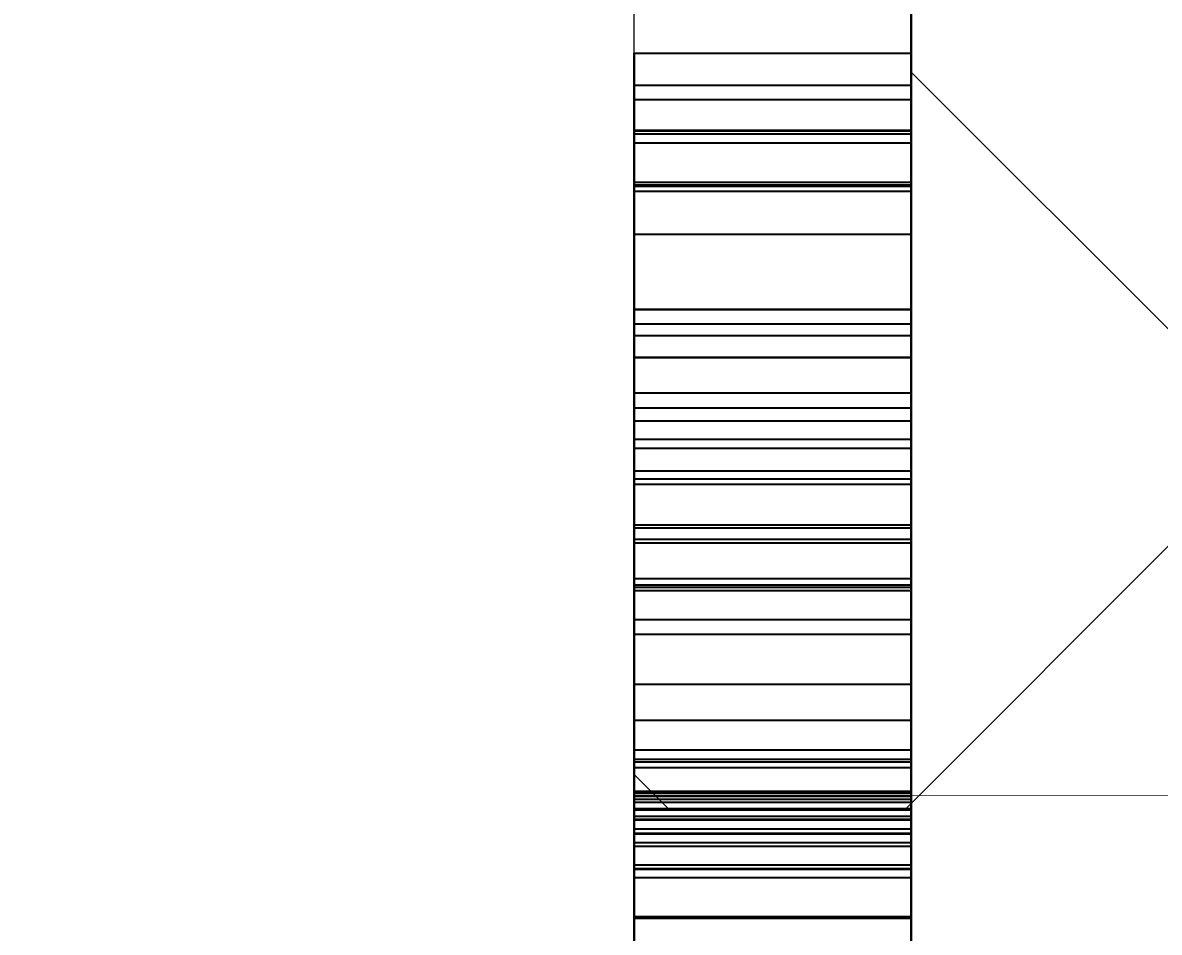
# Paper-space layout 'Sheet2' of a CAD drawing. Header units: inches. Extents: x 0 to 16.3, y 0 to 11.5.
# Drawn here: x 8.8777 to 9.0829, y 6.7167 to 6.8808 of the extents above; entities that cross this region are included whole.
import ezdxf

# ---------------------------------------------------------------- set-up
doc = ezdxf.new("R2010")
doc.units = ezdxf.units.IN
doc.header["$MEASUREMENT"] = 0
doc.styles.add('SLDTEXTSTYLE0', font='TXT', dxfattribs={"width": 0.75})
doc.dimstyles.new('SLDDIMSTYLE6', dxfattribs={"dimtxt": 0.137795, "dimasz": 0.13, "dimexe": 0, "dimexo": 0.0625, "dimgap": 0.034449, "dimtad": 1, "dimlfac": 2, "dimrnd": 1e-09, "dimzin": 0, "dimdsep": 46, "dimtxsty": 'SLDTEXTSTYLE0', "dimsah": 1, "dimcen": 0.09, "dimadec": 0, "dimazin": 0, "dimtfac": 1, "dimtmove": 0, "dimatfit": 0, "dimfxl": 1, "dimfrac": 2, "dimtolj": 1, "dimtzin": 12, "dimarcsym": 0})

# ---------------------------------------------------------------- blocks, each defined once
blk = doc.blocks.new('_D_11')
at = {"color": 7, "linetype": 'Continuous', "lineweight": 0}
for p, q in [((8.98811, 6.66464), (8.98811, 7.11377)), ((9.03811, 6.45411), (9.03811, 7.11377)), ((8.98811, 7.0744), (8.46727, 7.0744)), ((8.98811, 7.0744), (9.03811, 7.0744)), ((9.03811, 7.0744), (9.28811, 7.0744))]:
    blk.add_line(p, q, dxfattribs=at)
at = {"color": 7, "linetype": 'Continuous', "lineweight": 18}
for points in [[(8.98811, 7.0744), (8.85811, 7.0944), (8.85811, 7.0544)], [(9.03811, 7.0744), (9.16811, 7.0544), (9.16811, 7.0944)]]:
    blk.add_solid(points, dxfattribs=at)
at = {"color": 7, "linetype": 'Continuous', "lineweight": 18, "insert": (8.46727, 7.25202), "char_height": 0.137795, "attachment_point": 1, "style": 'SLDTEXTSTYLE0'}
blk.add_mtext('0.10', dxfattribs=at)

psp = doc.layouts.new('Sheet2')

# ---------------------------------------------------------------- hatches: boundary and pattern name
at = {"linetype": 'Continuous', "lineweight": 18}
h = psp.add_hatch(dxfattribs=at)
h.set_pattern_fill('ANSI37', style=0)
h.paths.add_polyline_path([(8.988115, 6.181738), (8.988115, 6.145687), (9.038115, 6.145687), (9.038115, 6.070441), (8.988115, 6.070441), (8.988115, 5.781686), (9.038115, 5.781686), (9.038115, 5.579602), (8.988115, 5.579602), (8.988115, 5.523916), (9.038115, 5.523916), (9.038115, 5.413135), (8.988115, 5.413135), (8.988115, 5.19123), (9.038115, 5.19123), (9.038115, 5.071256), (8.988115, 5.071256), (8.988115, 4.604018), (9.038115, 4.604018), (9.038115, 4.54357), (8.988115, 4.54357), (8.988115, 4.501985), (9.038115, 4.501985), (9.038115, 3.8099), (9.104781, 3.827764), (9.104781, 4.8099), (9.238115, 4.8099), (9.238115, 5.382744), (9.213115, 5.382744), (9.213115, 5.430423), (9.238115, 5.430423), (9.238115, 6.97594), (9.038115, 6.97594), (9.038115, 6.820515), (8.988115, 6.820515), (8.988115, 6.779338), (9.038115, 6.779338), (9.038115, 6.749621), (8.988115, 6.749621), (8.988115, 6.738777), (9.038115, 6.738777), (9.038115, 6.625274), (8.988115, 6.625274), (8.988115, 6.409985), (9.038115, 6.409985), (9.038115, 6.181738)], flags=0)

# ---------------------------------------------------------------- linework, layer by layer
at = {"color": 7, "linetype": 'Continuous', "lineweight": 25}
for p, q in [((9.038115, 6.97594), (9.038115, 3.8099)), ((9.038115, 6.820515), (9.038115, 6.97594)), ((8.988115, 6.875344), (8.988115, 6.747962)), ((8.988115, 6.875344), (9.038115, 6.875344)), ((8.988115, 6.869587), (8.988115, 6.875344)), ((9.038115, 6.875344), (9.038115, 6.747962)), ((9.038115, 6.869587), (9.038115, 6.875344)), ((8.988115, 6.869587), (9.038115, 6.869587)), ((8.988115, 6.860768), (8.988115, 6.869587)), ((9.038115, 6.860768), (9.038115, 6.869587)), ((8.988115, 6.86697), (8.988115, 6.74075)), ((8.988115, 6.86697), (9.038115, 6.86697)), ((8.988115, 6.859171), (8.988115, 6.86697)), ((9.038115, 6.86697), (9.038115, 6.74075)), ((9.038115, 6.859171), (9.038115, 6.86697)), ((9.038115, 6.861382), (8.988115, 6.861382)), ((8.988115, 6.861335), (9.038115, 6.861335)), ((8.988115, 6.861335), (8.988115, 6.860768)), ((8.988115, 6.860768), (9.038115, 6.860768)), ((9.038115, 6.861335), (9.038115, 6.860768)), ((8.988115, 6.859171), (9.038115, 6.859171)), ((8.988115, 6.850466), (8.988115, 6.859171)), ((9.038115, 6.850466), (9.038115, 6.859171)), ((8.988115, 6.747479), (8.988115, 6.852062)), ((8.988115, 6.852062), (9.038115, 6.852062)), ((9.038115, 6.747479), (9.038115, 6.852062)), ((9.038115, 6.851516), (8.988115, 6.851516)), ((8.988115, 6.851373), (9.038115, 6.851373)), ((8.988115, 6.851373), (8.988115, 6.850466)), ((8.988115, 6.850466), (9.038115, 6.850466)), ((9.038115, 6.851373), (9.038115, 6.850466)), ((8.988115, 6.739049), (8.988115, 6.842667)), ((8.988115, 6.842667), (9.038115, 6.842667)), ((9.038115, 6.739049), (9.038115, 6.842667)), ((9.038115, 6.829117), (8.988115, 6.829117)), ((8.988115, 6.829116), (9.038115, 6.829116)), ((8.988115, 6.826523), (8.988115, 6.773126)), ((8.988115, 6.826523), (9.038115, 6.826523)), ((8.988115, 6.824396), (8.988115, 6.826523)), ((9.038115, 6.826523), (9.038115, 6.773126)), ((9.038115, 6.824396), (9.038115, 6.826523)), ((8.988115, 6.824396), (9.038115, 6.824396)), ((8.988115, 6.809027), (8.988115, 6.824396)), ((9.038115, 6.809027), (9.038115, 6.824396)), ((8.988115, 6.779338), (8.988115, 6.820515)), ((8.988115, 6.820515), (9.038115, 6.820515)), ((8.988115, 6.82041), (9.038115, 6.82041)), ((9.038115, 6.813986), (8.988115, 6.813986)), ((8.988115, 6.811352), (9.038115, 6.811352)), ((8.988115, 6.809027), (9.038115, 6.809027)), ((9.038115, 6.805655), (8.988115, 6.805655)), ((8.988115, 6.804092), (9.038115, 6.804092)), ((9.038115, 6.799901), (8.988115, 6.799901)), ((8.988115, 6.798526), (9.038115, 6.798526)), ((8.988115, 6.797554), (9.038115, 6.797554)), ((9.038115, 6.790169), (8.988115, 6.790169)), ((8.988115, 6.789706), (9.038115, 6.789706)), ((8.988115, 6.787629), (9.038115, 6.787629)), ((8.988115, 6.787005), (8.988115, 6.787629)), ((8.988115, 6.787005), (9.038115, 6.787005)), ((9.038115, 6.787005), (9.038115, 6.787629)), ((8.988115, 6.780556), (9.038115, 6.780556)), ((8.988115, 6.779338), (8.988115, 6.778384)), ((9.038115, 6.779338), (8.988115, 6.779338)), ((8.988115, 6.779008), (9.038115, 6.779008)), ((8.988115, 6.778384), (9.038115, 6.778384)), ((9.038115, 6.749621), (9.038115, 6.779338)), ((9.038115, 6.779338), (9.038115, 6.778384)), ((8.988115, 6.773126), (8.988115, 6.770489)), ((8.988115, 6.773126), (9.038115, 6.773126)), ((9.038115, 6.773126), (9.038115, 6.770489)), ((8.988115, 6.770489), (9.038115, 6.770489)), ((8.988115, 6.761491), (9.038115, 6.761491)), ((8.988115, 6.754968), (9.038115, 6.754968)), ((8.988115, 6.749621), (9.038115, 6.749621)), ((8.988115, 6.738777), (8.988115, 6.749621)), ((8.988115, 6.747962), (9.038115, 6.747962)), ((8.988115, 6.747479), (9.038115, 6.747479)), ((8.988115, 6.746461), (9.038115, 6.746461)), ((8.988115, 6.742172), (9.038115, 6.742172)), ((8.988115, 6.741808), (8.988115, 6.732904)), ((8.988115, 6.741326), (8.988115, 6.741808)), ((8.988115, 6.741808), (9.038115, 6.741808)), ((8.988115, 6.741326), (9.038115, 6.741326)), ((8.988115, 6.741261), (9.038115, 6.741261)), ((9.038115, 6.741808), (9.038115, 6.732904)), ((9.038115, 6.741326), (9.038115, 6.741808)), ((8.988115, 6.74075), (9.038115, 6.74075)), ((8.988115, 6.740166), (9.038115, 6.740166)), ((8.988115, 6.739049), (9.038115, 6.739049)), ((9.038115, 6.738777), (8.988115, 6.738777)), ((8.988115, 6.737639), (9.038115, 6.737639)), ((8.988115, 6.737101), (8.988115, 6.737639)), ((8.988115, 6.737101), (9.038115, 6.737101)), ((8.988115, 6.728196), (8.988115, 6.737101)), ((9.038115, 6.625274), (9.038115, 6.738777)), ((9.038115, 6.737101), (9.038115, 6.737639)), ((9.038115, 6.728196), (9.038115, 6.737101)), ((8.988115, 6.734475), (8.988115, 6.737027)), ((8.988115, 6.737027), (9.038115, 6.737027)), ((8.988115, 6.735391), (8.988115, 6.726571)), ((8.988115, 6.734625), (8.988115, 6.735391)), ((8.988115, 6.735391), (9.038115, 6.735391)), ((9.038115, 6.734475), (9.038115, 6.737027)), ((9.038115, 6.735391), (9.038115, 6.726571)), ((9.038115, 6.734625), (9.038115, 6.735391)), ((8.988115, 6.734625), (9.038115, 6.734625)), ((8.988115, 6.734483), (9.038115, 6.734483)), ((8.988115, 6.734475), (9.038115, 6.734475)), ((8.988115, 6.732904), (9.038115, 6.732904)), ((8.988115, 6.732904), (8.988115, 6.728196)), ((8.988115, 6.732275), (9.038115, 6.732275)), ((8.988115, 6.732271), (9.038115, 6.732271)), ((8.988115, 6.732263), (9.038115, 6.732263)), ((9.038115, 6.732904), (9.038115, 6.728196)), ((8.988115, 6.728897), (9.038115, 6.728897)), ((8.988115, 6.728074), (8.988115, 6.728897)), ((9.038115, 6.728074), (9.038115, 6.728897)), ((8.988115, 6.728196), (9.038115, 6.728196)), ((8.988115, 6.728074), (9.038115, 6.728074)), ((8.988115, 6.719255), (8.988115, 6.728074)), ((9.038115, 6.719255), (9.038115, 6.728074)), ((8.988115, 6.726571), (9.038115, 6.726571)), ((8.988115, 6.726571), (8.988115, 6.719255)), ((9.038115, 6.726571), (9.038115, 6.719255)), ((8.988115, 6.719559), (9.038115, 6.719559)), ((8.988115, 6.719255), (9.038115, 6.719255))]:
    psp.add_line(p, q, dxfattribs=at)
for points, knots in [([(8.988115, 6.852062), (8.988115, 6.852833), (8.988115, 6.854299), (8.988115, 6.856321), (8.988115, 6.858022), (8.988115, 6.859403), (8.988115, 6.860431), (8.988115, 6.861132), (8.988115, 6.861435), (8.988115, 6.861369), (8.988115, 6.861335)], [0, 0, 0, 0, 0.14383683, 0.27358293, 0.39235699, 0.50892347, 0.62417713, 0.74074362, 0.86498254, 1, 1, 1, 1]), ([(9.038115, 6.852062), (9.038115, 6.852833), (9.038115, 6.854299), (9.038115, 6.856321), (9.038115, 6.858022), (9.038115, 6.859403), (9.038115, 6.860431), (9.038115, 6.861132), (9.038115, 6.861435), (9.038115, 6.861369), (9.038115, 6.861335)], [0, 0, 0, 0, 0.14383683, 0.27358293, 0.39235699, 0.50892347, 0.62417713, 0.74074362, 0.86498254, 1, 1, 1, 1]), ([(8.988115, 6.842667), (8.988115, 6.843431), (8.988115, 6.844877), (8.988115, 6.846846), (8.988115, 6.848521), (8.988115, 6.849798), (8.988115, 6.850807), (8.988115, 6.851346), (8.988115, 6.851595), (8.988115, 6.851449), (8.988115, 6.851373)], [0, 0, 0, 0, 0.143766, 0.2723758, 0.3918303, 0.5074867, 0.6226477, 0.7405137, 0.8643624, 1, 1, 1, 1]), ([(9.038115, 6.842667), (9.038115, 6.843431), (9.038115, 6.844877), (9.038115, 6.846846), (9.038115, 6.848521), (9.038115, 6.849798), (9.038115, 6.850807), (9.038115, 6.851346), (9.038115, 6.851595), (9.038115, 6.851449), (9.038115, 6.851373)], [0, 0, 0, 0, 0.143766, 0.2723758, 0.3918303, 0.5074867, 0.6226477, 0.7405137, 0.8643624, 1, 1, 1, 1]), ([(8.988115, 6.829116), (8.988115, 6.829119), (8.988115, 6.829124), (8.988115, 6.828922), (8.988115, 6.828554), (8.988115, 6.828023), (8.988115, 6.827288), (8.988115, 6.826343), (8.988115, 6.825266), (8.988115, 6.823994), (8.988115, 6.822537), (8.988115, 6.821342), (8.988115, 6.820642), (8.988115, 6.820515)], [0, 0, 0, 0, 0.04405275, 0.08707153, 0.12844214, 0.16867081, 0.20799516, 0.24662516, 0.28415764, 0.32173756, 0.35874982, 0.39571762, 0.40381453, 0.40381453, 0.40381453, 0.40381453]), ([(8.988115, 6.779008), (8.988115, 6.780721), (8.988115, 6.784088), (8.988115, 6.789035), (8.988115, 6.793781), (8.988115, 6.798332), (8.988115, 6.802661), (8.988115, 6.806774), (8.988115, 6.810697), (8.988115, 6.814368), (8.988115, 6.817702), (8.988115, 6.820693), (8.988115, 6.8232), (8.988115, 6.825266), (8.988115, 6.826937), (8.988115, 6.828116), (8.988115, 6.828909), (8.988115, 6.829046), (8.988115, 6.829116)], [0, 0, 0, 0, 0.0674931, 0.1327457, 0.1959151, 0.2582974, 0.3199266, 0.3813378, 0.4437959, 0.5072812, 0.5708159, 0.6322995, 0.6926883, 0.7528754, 0.81283, 0.8734176, 0.9357476, 1, 1, 1, 1]), ([(9.038115, 6.829116), (9.038115, 6.829119), (9.038115, 6.829124), (9.038115, 6.828922), (9.038115, 6.828554), (9.038115, 6.828023), (9.038115, 6.827288), (9.038115, 6.826343), (9.038115, 6.825266), (9.038115, 6.823994), (9.038115, 6.822537), (9.038115, 6.821342), (9.038115, 6.820642), (9.038115, 6.820515)], [0, 0, 0, 0, 0.04405275, 0.08707153, 0.12844214, 0.16867081, 0.20799516, 0.24662516, 0.28415764, 0.32173756, 0.35874982, 0.39571762, 0.40381453, 0.40381453, 0.40381453, 0.40381453]), ([(9.038115, 6.779008), (9.038115, 6.780721), (9.038115, 6.784088), (9.038115, 6.789035), (9.038115, 6.793781), (9.038115, 6.798332), (9.038115, 6.802661), (9.038115, 6.806774), (9.038115, 6.810697), (9.038115, 6.814368), (9.038115, 6.817702), (9.038115, 6.820693), (9.038115, 6.8232), (9.038115, 6.825266), (9.038115, 6.826937), (9.038115, 6.828116), (9.038115, 6.828909), (9.038115, 6.829046), (9.038115, 6.829116)], [0, 0, 0, 0, 0.0674931, 0.1327457, 0.1959151, 0.2582974, 0.3199266, 0.3813378, 0.4437959, 0.5072812, 0.5708159, 0.6322995, 0.6926883, 0.7528754, 0.81283, 0.8734176, 0.9357476, 1, 1, 1, 1]), ([(8.988115, 6.797554), (8.988115, 6.798453), (8.988115, 6.800206), (8.988115, 6.80275), (8.988115, 6.805132), (8.988115, 6.807364), (8.988115, 6.809423), (8.988115, 6.811336), (8.988115, 6.81307), (8.988115, 6.814634), (8.988115, 6.81602), (8.988115, 6.817257), (8.988115, 6.818247), (8.988115, 6.819086), (8.988115, 6.8197), (8.988115, 6.820174), (8.988115, 6.820387), (8.988115, 6.820403), (8.988115, 6.82041)], [0, 0, 0, 0, 0.0816071, 0.1592874, 0.2317986, 0.3019211, 0.3678852, 0.4315791, 0.4932299, 0.5531189, 0.6113633, 0.6679349, 0.7224193, 0.7765173, 0.8305337, 0.885462, 0.941642, 1, 1, 1, 1]), ([(8.988115, 6.82041), (8.988115, 6.820372), (8.988115, 6.820298), (8.988115, 6.819868), (8.988115, 6.819185), (8.988115, 6.818229), (8.988115, 6.817045), (8.988115, 6.81556), (8.988115, 6.813864), (8.988115, 6.81187), (8.988115, 6.809662), (8.988115, 6.807168), (8.988115, 6.804445), (8.988115, 6.801449), (8.988115, 6.7982), (8.988115, 6.794689), (8.988115, 6.790932), (8.988115, 6.788338), (8.988115, 6.787005)], [0, 0, 0, 0, 0.0523677, 0.1029228, 0.1512104, 0.1988054, 0.247215, 0.2963102, 0.3479342, 0.4020255, 0.4599658, 0.5217063, 0.5881864, 0.6595292, 0.7366826, 0.8185853, 0.9067435, 1, 1, 1, 1]), ([(9.038115, 6.797554), (9.038115, 6.798453), (9.038115, 6.800206), (9.038115, 6.80275), (9.038115, 6.805132), (9.038115, 6.807364), (9.038115, 6.809423), (9.038115, 6.811336), (9.038115, 6.81307), (9.038115, 6.814634), (9.038115, 6.81602), (9.038115, 6.817257), (9.038115, 6.818247), (9.038115, 6.819086), (9.038115, 6.8197), (9.038115, 6.820174), (9.038115, 6.820387), (9.038115, 6.820403), (9.038115, 6.82041)], [0, 0, 0, 0, 0.0816071, 0.1592874, 0.2317986, 0.3019211, 0.3678852, 0.4315791, 0.4932299, 0.5531189, 0.6113633, 0.6679349, 0.7224193, 0.7765173, 0.8305337, 0.885462, 0.941642, 1, 1, 1, 1]), ([(9.038115, 6.82041), (9.038115, 6.820372), (9.038115, 6.820298), (9.038115, 6.819868), (9.038115, 6.819185), (9.038115, 6.818229), (9.038115, 6.817045), (9.038115, 6.81556), (9.038115, 6.813864), (9.038115, 6.81187), (9.038115, 6.809662), (9.038115, 6.807168), (9.038115, 6.804445), (9.038115, 6.801449), (9.038115, 6.7982), (9.038115, 6.794689), (9.038115, 6.790932), (9.038115, 6.788338), (9.038115, 6.787005)], [0, 0, 0, 0, 0.0523677, 0.1029228, 0.1512104, 0.1988054, 0.247215, 0.2963102, 0.3479342, 0.4020255, 0.4599658, 0.5217063, 0.5881864, 0.6595292, 0.7366826, 0.8185853, 0.9067435, 1, 1, 1, 1]), ([(8.988115, 6.811352), (8.988115, 6.811817), (8.988115, 6.812734), (8.988115, 6.813565), (8.988115, 6.814004), (8.988115, 6.814004), (8.988115, 6.813547), (8.988115, 6.812511), (8.988115, 6.811042), (8.988115, 6.809716), (8.988115, 6.809027)], [0, 0, 0, 0, 0.1217889, 0.2398384, 0.3551576, 0.4686389, 0.5860758, 0.7135427, 0.851015, 1, 1, 1, 1]), ([(9.038115, 6.811352), (9.038115, 6.811817), (9.038115, 6.812734), (9.038115, 6.813565), (9.038115, 6.814004), (9.038115, 6.814004), (9.038115, 6.813547), (9.038115, 6.812511), (9.038115, 6.811042), (9.038115, 6.809716), (9.038115, 6.809027)], [0, 0, 0, 0, 0.1217889, 0.2398384, 0.3551576, 0.4686389, 0.5860758, 0.7135427, 0.851015, 1, 1, 1, 1]), ([(8.988115, 6.780556), (8.988115, 6.782423), (8.988115, 6.786096), (8.988115, 6.791132), (8.988115, 6.795736), (8.988115, 6.799838), (8.988115, 6.803488), (8.988115, 6.806595), (8.988115, 6.809304), (8.988115, 6.810664), (8.988115, 6.811352)], [0, 0, 0, 0, 0.1302659, 0.2562811, 0.3800323, 0.5030209, 0.6243837, 0.7470444, 0.8719707, 1, 1, 1, 1]), ([(9.038115, 6.780556), (9.038115, 6.782423), (9.038115, 6.786096), (9.038115, 6.791132), (9.038115, 6.795736), (9.038115, 6.799838), (9.038115, 6.803488), (9.038115, 6.806595), (9.038115, 6.809304), (9.038115, 6.810664), (9.038115, 6.811352)], [0, 0, 0, 0, 0.1302659, 0.2562811, 0.3800323, 0.5030209, 0.6243837, 0.7470444, 0.8719707, 1, 1, 1, 1]), ([(8.988115, 6.770489), (8.988115, 6.772266), (8.988115, 6.775724), (8.988115, 6.780611), (8.988115, 6.785052), (8.988115, 6.789057), (8.988115, 6.792589), (8.988115, 6.795712), (8.988115, 6.798356), (8.988115, 6.800583), (8.988115, 6.80236), (8.988115, 6.803768), (8.988115, 6.804791), (8.988115, 6.805462), (8.988115, 6.805721), (8.988115, 6.805563), (8.988115, 6.80508), (8.988115, 6.804423), (8.988115, 6.804092)], [0, 0, 0, 0, 0.0867211, 0.1687356, 0.2461552, 0.3196302, 0.3886368, 0.4541836, 0.5167785, 0.5768986, 0.634745, 0.6899085, 0.7433785, 0.7952394, 0.8463761, 0.8970138, 0.9481407, 1, 1, 1, 1]), ([(9.038115, 6.770489), (9.038115, 6.772266), (9.038115, 6.775724), (9.038115, 6.780611), (9.038115, 6.785052), (9.038115, 6.789057), (9.038115, 6.792589), (9.038115, 6.795712), (9.038115, 6.798356), (9.038115, 6.800583), (9.038115, 6.80236), (9.038115, 6.803768), (9.038115, 6.804791), (9.038115, 6.805462), (9.038115, 6.805721), (9.038115, 6.805563), (9.038115, 6.80508), (9.038115, 6.804423), (9.038115, 6.804092)], [0, 0, 0, 0, 0.0867211, 0.1687356, 0.2461552, 0.3196302, 0.3886368, 0.4541836, 0.5167785, 0.5768986, 0.634745, 0.6899085, 0.7433785, 0.7952394, 0.8463761, 0.8970138, 0.9481407, 1, 1, 1, 1]), ([(8.988115, 6.804092), (8.988115, 6.803649), (8.988115, 6.802777), (8.988115, 6.800974), (8.988115, 6.798705), (8.988115, 6.796079), (8.988115, 6.793005), (8.988115, 6.789581), (8.988115, 6.785693), (8.988115, 6.781454), (8.988115, 6.776779), (8.988115, 6.771659), (8.988115, 6.766128), (8.988115, 6.760166), (8.988115, 6.753782), (8.988115, 6.746974), (8.988115, 6.739723), (8.988115, 6.734807), (8.988115, 6.732263)], [0, 0, 0, 0, 0.0480702, 0.0945404, 0.1407213, 0.1868609, 0.2342385, 0.2832607, 0.3351351, 0.3898315, 0.4480911, 0.5103331, 0.5776642, 0.6498949, 0.7281468, 0.81242, 0.9029097, 1, 1, 1, 1]), ([(9.038115, 6.804092), (9.038115, 6.803649), (9.038115, 6.802777), (9.038115, 6.800974), (9.038115, 6.798705), (9.038115, 6.796079), (9.038115, 6.793005), (9.038115, 6.789581), (9.038115, 6.785693), (9.038115, 6.781454), (9.038115, 6.776779), (9.038115, 6.771659), (9.038115, 6.766128), (9.038115, 6.760166), (9.038115, 6.753782), (9.038115, 6.746974), (9.038115, 6.739723), (9.038115, 6.734807), (9.038115, 6.732263)], [0, 0, 0, 0, 0.0480702, 0.0945404, 0.1407213, 0.1868609, 0.2342385, 0.2832607, 0.3351351, 0.3898315, 0.4480911, 0.5103331, 0.5776642, 0.6498949, 0.7281468, 0.81242, 0.9029097, 1, 1, 1, 1]), ([(8.988115, 6.798526), (8.988115, 6.798756), (8.988115, 6.799215), (8.988115, 6.799667), (8.988115, 6.799888), (8.988115, 6.799927), (8.988115, 6.799726), (8.988115, 6.799295), (8.988115, 6.79868), (8.988115, 6.797816), (8.988115, 6.796822), (8.988115, 6.795613), (8.988115, 6.794272), (8.988115, 6.792714), (8.988115, 6.791063), (8.988115, 6.789202), (8.988115, 6.787186), (8.988115, 6.784997), (8.988115, 6.782651), (8.988115, 6.780143), (8.988115, 6.777435), (8.988115, 6.774599), (8.988115, 6.771556), (8.988115, 6.768366), (8.988115, 6.764998), (8.988115, 6.762676), (8.988115, 6.761491)], [0, 0, 0, 0, 0.0460429, 0.0917183, 0.136432, 0.1807073, 0.2243478, 0.2682366, 0.3117964, 0.3556007, 0.3989503, 0.4406522, 0.4815393, 0.5211644, 0.5601612, 0.5983212, 0.6361693, 0.673939, 0.7115957, 0.7501147, 0.7887426, 0.8288215, 0.8694238, 0.9116626, 0.9549109, 1, 1, 1, 1]), ([(9.038115, 6.798526), (9.038115, 6.798756), (9.038115, 6.799215), (9.038115, 6.799667), (9.038115, 6.799888), (9.038115, 6.799927), (9.038115, 6.799726), (9.038115, 6.799295), (9.038115, 6.79868), (9.038115, 6.797816), (9.038115, 6.796822), (9.038115, 6.795613), (9.038115, 6.794272), (9.038115, 6.792714), (9.038115, 6.791063), (9.038115, 6.789202), (9.038115, 6.787186), (9.038115, 6.784997), (9.038115, 6.782651), (9.038115, 6.780143), (9.038115, 6.777435), (9.038115, 6.774599), (9.038115, 6.771556), (9.038115, 6.768366), (9.038115, 6.764998), (9.038115, 6.762676), (9.038115, 6.761491)], [0, 0, 0, 0, 0.0460429, 0.0917183, 0.136432, 0.1807073, 0.2243478, 0.2682366, 0.3117964, 0.3556007, 0.3989503, 0.4406522, 0.4815393, 0.5211644, 0.5601612, 0.5983212, 0.6361693, 0.673939, 0.7115957, 0.7501147, 0.7887426, 0.8288215, 0.8694238, 0.9116626, 0.9549109, 1, 1, 1, 1]), ([(8.988115, 6.740166), (8.988115, 6.741844), (8.988115, 6.745135), (8.988115, 6.750087), (8.988115, 6.754923), (8.988115, 6.759644), (8.988115, 6.764258), (8.988115, 6.768752), (8.988115, 6.773105), (8.988115, 6.777343), (8.988115, 6.7813), (8.988115, 6.784943), (8.988115, 6.788192), (8.988115, 6.791052), (8.988115, 6.793549), (8.988115, 6.795601), (8.988115, 6.797335), (8.988115, 6.798124), (8.988115, 6.798526)], [0, 0, 0, 0, 0.0647049, 0.1269231, 0.1879538, 0.2480803, 0.3075145, 0.3677779, 0.4289118, 0.4918581, 0.5551471, 0.6168584, 0.6783555, 0.7402916, 0.8025057, 0.8662566, 0.9319527, 1, 1, 1, 1]), ([(8.988115, 6.787629), (8.988115, 6.787664), (8.988115, 6.787728), (8.988115, 6.788147), (8.988115, 6.788851), (8.988115, 6.789848), (8.988115, 6.79122), (8.988115, 6.792977), (8.988115, 6.795133), (8.988115, 6.796702), (8.988115, 6.797554)], [0, 0, 0, 0, 0.1346642, 0.251145, 0.356372, 0.4513256, 0.5533606, 0.6775842, 0.8249681, 1, 1, 1, 1]), ([(9.038115, 6.740166), (9.038115, 6.741844), (9.038115, 6.745135), (9.038115, 6.750087), (9.038115, 6.754923), (9.038115, 6.759644), (9.038115, 6.764258), (9.038115, 6.768752), (9.038115, 6.773105), (9.038115, 6.777343), (9.038115, 6.7813), (9.038115, 6.784943), (9.038115, 6.788192), (9.038115, 6.791052), (9.038115, 6.793549), (9.038115, 6.795601), (9.038115, 6.797335), (9.038115, 6.798124), (9.038115, 6.798526)], [0, 0, 0, 0, 0.0647049, 0.1269231, 0.1879538, 0.2480803, 0.3075145, 0.3677779, 0.4289118, 0.4918581, 0.5551471, 0.6168584, 0.6783555, 0.7402916, 0.8025057, 0.8662566, 0.9319527, 1, 1, 1, 1]), ([(9.038115, 6.787629), (9.038115, 6.787664), (9.038115, 6.787728), (9.038115, 6.788147), (9.038115, 6.788851), (9.038115, 6.789848), (9.038115, 6.79122), (9.038115, 6.792977), (9.038115, 6.795133), (9.038115, 6.796702), (9.038115, 6.797554)], [0, 0, 0, 0, 0.1346642, 0.251145, 0.356372, 0.4513256, 0.5533606, 0.6775842, 0.8249681, 1, 1, 1, 1]), ([(8.988115, 6.754968), (8.988115, 6.75673), (8.988115, 6.76011), (8.988115, 6.764928), (8.988115, 6.76928), (8.988115, 6.773221), (8.988115, 6.776662), (8.988115, 6.779691), (8.988115, 6.782236), (8.988115, 6.784371), (8.988115, 6.786087), (8.988115, 6.787521), (8.988115, 6.788631), (8.988115, 6.789479), (8.988115, 6.78998), (8.988115, 6.790214), (8.988115, 6.790127), (8.988115, 6.789848), (8.988115, 6.789706)], [0, 0, 0, 0, 0.10442, 0.2003332, 0.2889988, 0.369756, 0.4430008, 0.5097015, 0.5697317, 0.6243969, 0.6748841, 0.7233376, 0.7696293, 0.8146867, 0.8595907, 0.9052531, 0.9518289, 1, 1, 1, 1]), ([(8.988115, 6.789706), (8.988115, 6.789518), (8.988115, 6.789148), (8.988115, 6.788263), (8.988115, 6.787106), (8.988115, 6.785771), (8.988115, 6.784142), (8.988115, 6.782273), (8.988115, 6.780168), (8.988115, 6.777809), (8.988115, 6.775135), (8.988115, 6.772118), (8.988115, 6.76874), (8.988115, 6.764995), (8.988115, 6.760875), (8.988115, 6.756392), (8.988115, 6.751539), (8.988115, 6.748198), (8.988115, 6.746461)], [0, 0, 0, 0, 0.0479546, 0.0943119, 0.139338, 0.1836836, 0.2290995, 0.2752409, 0.32361, 0.3740838, 0.428658, 0.4890075, 0.5552481, 0.628976, 0.71005, 0.7987992, 0.895397, 1, 1, 1, 1]), ([(9.038115, 6.754968), (9.038115, 6.75673), (9.038115, 6.76011), (9.038115, 6.764928), (9.038115, 6.76928), (9.038115, 6.773221), (9.038115, 6.776662), (9.038115, 6.779691), (9.038115, 6.782236), (9.038115, 6.784371), (9.038115, 6.786087), (9.038115, 6.787521), (9.038115, 6.788631), (9.038115, 6.789479), (9.038115, 6.78998), (9.038115, 6.790214), (9.038115, 6.790127), (9.038115, 6.789848), (9.038115, 6.789706)], [0, 0, 0, 0, 0.10442, 0.2003332, 0.2889988, 0.369756, 0.4430008, 0.5097015, 0.5697317, 0.6243969, 0.6748841, 0.7233376, 0.7696293, 0.8146867, 0.8595907, 0.9052531, 0.9518289, 1, 1, 1, 1]), ([(9.038115, 6.789706), (9.038115, 6.789518), (9.038115, 6.789148), (9.038115, 6.788263), (9.038115, 6.787106), (9.038115, 6.785771), (9.038115, 6.784142), (9.038115, 6.782273), (9.038115, 6.780168), (9.038115, 6.777809), (9.038115, 6.775135), (9.038115, 6.772118), (9.038115, 6.76874), (9.038115, 6.764995), (9.038115, 6.760875), (9.038115, 6.756392), (9.038115, 6.751539), (9.038115, 6.748198), (9.038115, 6.746461)], [0, 0, 0, 0, 0.0479546, 0.0943119, 0.139338, 0.1836836, 0.2290995, 0.2752409, 0.32361, 0.3740838, 0.428658, 0.4890075, 0.5552481, 0.628976, 0.71005, 0.7987992, 0.895397, 1, 1, 1, 1]), ([(8.988115, 6.719559), (8.988115, 6.720964), (8.988115, 6.723732), (8.988115, 6.727894), (8.988115, 6.732001), (8.988115, 6.73606), (8.988115, 6.740072), (8.988115, 6.744028), (8.988115, 6.747929), (8.988115, 6.751769), (8.988115, 6.75556), (8.988115, 6.759295), (8.988115, 6.762985), (8.988115, 6.766609), (8.988115, 6.770201), (8.988115, 6.773706), (8.988115, 6.777191), (8.988115, 6.779429), (8.988115, 6.780556)], [0, 0, 0, 0, 0.0697864, 0.1374544, 0.2039967, 0.269104, 0.3329121, 0.3960151, 0.4576652, 0.5184969, 0.5790802, 0.6387829, 0.6986246, 0.7584595, 0.8182267, 0.8783924, 0.9387999, 1, 1, 1, 1]), ([(9.038115, 6.719559), (9.038115, 6.720964), (9.038115, 6.723732), (9.038115, 6.727894), (9.038115, 6.732001), (9.038115, 6.73606), (9.038115, 6.740072), (9.038115, 6.744028), (9.038115, 6.747929), (9.038115, 6.751769), (9.038115, 6.75556), (9.038115, 6.759295), (9.038115, 6.762985), (9.038115, 6.766609), (9.038115, 6.770201), (9.038115, 6.773706), (9.038115, 6.777191), (9.038115, 6.779429), (9.038115, 6.780556)], [0, 0, 0, 0, 0.0697864, 0.1374544, 0.2039967, 0.269104, 0.3329121, 0.3960151, 0.4576652, 0.5184969, 0.5790802, 0.6387829, 0.6986246, 0.7584595, 0.8182267, 0.8783924, 0.9387999, 1, 1, 1, 1]), ([(8.988115, 6.732275), (8.988115, 6.732268), (8.988115, 6.732253), (8.988115, 6.732834), (8.988115, 6.733728), (8.988115, 6.735151), (8.988115, 6.736925), (8.988115, 6.739153), (8.988115, 6.741805), (8.988115, 6.744862), (8.988115, 6.74825), (8.988115, 6.751923), (8.988115, 6.755833), (8.988115, 6.760005), (8.988115, 6.76441), (8.988115, 6.769066), (8.988115, 6.773956), (8.988115, 6.777304), (8.988115, 6.779008)], [0, 0, 0, 0, 0.0699219, 0.1365234, 0.2009675, 0.2632448, 0.3244697, 0.3850543, 0.4456791, 0.5070232, 0.5681817, 0.628241, 0.6875666, 0.747145, 0.8077877, 0.8696341, 0.9336429, 1, 1, 1, 1]), ([(8.988115, 6.778384), (8.988115, 6.776861), (8.988115, 6.773922), (8.988115, 6.769673), (8.988115, 6.765729), (8.988115, 6.762115), (8.988115, 6.758776), (8.988115, 6.755788), (8.988115, 6.753098), (8.988115, 6.750733), (8.988115, 6.748648), (8.988115, 6.746892), (8.988115, 6.745354), (8.988115, 6.744177), (8.988115, 6.743224), (8.988115, 6.742573), (8.988115, 6.742194), (8.988115, 6.742179), (8.988115, 6.742172)], [0, 0, 0, 0, 0.0898202, 0.173324, 0.2518667, 0.3249306, 0.3936021, 0.4578873, 0.5185291, 0.5762154, 0.631766, 0.6850955, 0.7371451, 0.7884448, 0.8397354, 0.8914594, 0.9448499, 1, 1, 1, 1]), ([(9.038115, 6.732275), (9.038115, 6.732268), (9.038115, 6.732253), (9.038115, 6.732834), (9.038115, 6.733728), (9.038115, 6.735151), (9.038115, 6.736925), (9.038115, 6.739153), (9.038115, 6.741805), (9.038115, 6.744862), (9.038115, 6.74825), (9.038115, 6.751923), (9.038115, 6.755833), (9.038115, 6.760005), (9.038115, 6.76441), (9.038115, 6.769066), (9.038115, 6.773956), (9.038115, 6.777304), (9.038115, 6.779008)], [0, 0, 0, 0, 0.0699219, 0.1365234, 0.2009675, 0.2632448, 0.3244697, 0.3850543, 0.4456791, 0.5070232, 0.5681817, 0.628241, 0.6875666, 0.747145, 0.8077877, 0.8696341, 0.9336429, 1, 1, 1, 1]), ([(9.038115, 6.778384), (9.038115, 6.776861), (9.038115, 6.773922), (9.038115, 6.769673), (9.038115, 6.765729), (9.038115, 6.762115), (9.038115, 6.758776), (9.038115, 6.755788), (9.038115, 6.753098), (9.038115, 6.750733), (9.038115, 6.748648), (9.038115, 6.746892), (9.038115, 6.745354), (9.038115, 6.744177), (9.038115, 6.743224), (9.038115, 6.742573), (9.038115, 6.742194), (9.038115, 6.742179), (9.038115, 6.742172)], [0, 0, 0, 0, 0.0898202, 0.173324, 0.2518667, 0.3249306, 0.3936021, 0.4578873, 0.5185291, 0.5762154, 0.631766, 0.6850955, 0.7371451, 0.7884448, 0.8397354, 0.8914594, 0.9448499, 1, 1, 1, 1]), ([(8.988115, 6.761491), (8.988115, 6.759605), (8.988115, 6.75594), (8.988115, 6.750482), (8.988115, 6.745261), (8.988115, 6.740268), (8.988115, 6.735484), (8.988115, 6.73096), (8.988115, 6.726661), (8.988115, 6.722667), (8.988115, 6.718996), (8.988115, 6.715602), (8.988115, 6.71258), (8.988115, 6.709901), (8.988115, 6.7076), (8.988115, 6.705679), (8.988115, 6.704055), (8.988115, 6.703309), (8.988115, 6.702932)], [0, 0, 0, 0, 0.0714951, 0.139018, 0.2036105, 0.2660645, 0.3271601, 0.3880161, 0.4490007, 0.5115005, 0.5741603, 0.6355454, 0.6958077, 0.7558715, 0.8159984, 0.8763442, 0.9374674, 1, 1, 1, 1]), ([(9.038115, 6.761491), (9.038115, 6.759605), (9.038115, 6.75594), (9.038115, 6.750482), (9.038115, 6.745261), (9.038115, 6.740268), (9.038115, 6.735484), (9.038115, 6.73096), (9.038115, 6.726661), (9.038115, 6.722667), (9.038115, 6.718996), (9.038115, 6.715602), (9.038115, 6.71258), (9.038115, 6.709901), (9.038115, 6.7076), (9.038115, 6.705679), (9.038115, 6.704055), (9.038115, 6.703309), (9.038115, 6.702932)], [0, 0, 0, 0, 0.0714951, 0.139018, 0.2036105, 0.2660645, 0.3271601, 0.3880161, 0.4490007, 0.5115005, 0.5741603, 0.6355454, 0.6958077, 0.7558715, 0.8159984, 0.8763442, 0.9374674, 1, 1, 1, 1]), ([(8.988115, 6.711468), (8.988115, 6.711666), (8.988115, 6.712053), (8.988115, 6.712955), (8.988115, 6.714081), (8.988115, 6.715482), (8.988115, 6.717162), (8.988115, 6.71903), (8.988115, 6.721189), (8.988115, 6.723587), (8.988115, 6.726306), (8.988115, 6.729366), (8.988115, 6.732772), (8.988115, 6.736528), (8.988115, 6.740646), (8.988115, 6.745114), (8.988115, 6.749941), (8.988115, 6.753251), (8.988115, 6.754968)], [0, 0, 0, 0, 0.0486416, 0.0950062, 0.1409874, 0.1863944, 0.232096, 0.2792016, 0.3280935, 0.3797264, 0.4352793, 0.4957351, 0.5619227, 0.6354238, 0.7150369, 0.8027068, 0.897623, 1, 1, 1, 1]), ([(9.038115, 6.711468), (9.038115, 6.711666), (9.038115, 6.712053), (9.038115, 6.712955), (9.038115, 6.714081), (9.038115, 6.715482), (9.038115, 6.717162), (9.038115, 6.71903), (9.038115, 6.721189), (9.038115, 6.723587), (9.038115, 6.726306), (9.038115, 6.729366), (9.038115, 6.732772), (9.038115, 6.736528), (9.038115, 6.740646), (9.038115, 6.745114), (9.038115, 6.749941), (9.038115, 6.753251), (9.038115, 6.754968)], [0, 0, 0, 0, 0.0486416, 0.0950062, 0.1409874, 0.1863944, 0.232096, 0.2792016, 0.3280935, 0.3797264, 0.4352793, 0.4957351, 0.5619227, 0.6354238, 0.7150369, 0.8027068, 0.897623, 1, 1, 1, 1]), ([(8.988115, 6.742172), (8.988115, 6.742255), (8.988115, 6.74242), (8.988115, 6.743389), (8.988115, 6.744946), (8.988115, 6.746664), (8.988115, 6.7483), (8.988115, 6.749193), (8.988115, 6.749621)], [0, 0, 0, 0, 0.10393962, 0.20735363, 0.31260327, 0.42052722, 0.47757957, 0.5269382, 0.5269382, 0.5269382, 0.5269382]), ([(9.038115, 6.742172), (9.038115, 6.742255), (9.038115, 6.74242), (9.038115, 6.743389), (9.038115, 6.744946), (9.038115, 6.746664), (9.038115, 6.7483), (9.038115, 6.749193), (9.038115, 6.749621)], [0, 0, 0, 0, 0.10393962, 0.20735363, 0.31260327, 0.42052722, 0.47757957, 0.5269382, 0.5269382, 0.5269382, 0.5269382]), ([(8.988115, 6.747962), (8.988115, 6.747418), (8.988115, 6.746372), (8.988115, 6.744922), (8.988115, 6.743674), (8.988115, 6.742653), (8.988115, 6.74192), (8.988115, 6.741437), (8.988115, 6.741207), (8.988115, 6.741285), (8.988115, 6.741326)], [0, 0, 0, 0, 0.1278474, 0.2460136, 0.3593735, 0.4718908, 0.5886234, 0.7115865, 0.8475014, 1, 1, 1, 1]), ([(8.988115, 6.737639), (8.988115, 6.737722), (8.988115, 6.737877), (8.988115, 6.738432), (8.988115, 6.739308), (8.988115, 6.740415), (8.988115, 6.741823), (8.988115, 6.743482), (8.988115, 6.745407), (8.988115, 6.746762), (8.988115, 6.747479)], [0, 0, 0, 0, 0.1393946, 0.2636796, 0.3766055, 0.483818, 0.5946808, 0.7139322, 0.8483261, 1, 1, 1, 1]), ([(9.038115, 6.747962), (9.038115, 6.747418), (9.038115, 6.746372), (9.038115, 6.744922), (9.038115, 6.743674), (9.038115, 6.742653), (9.038115, 6.74192), (9.038115, 6.741437), (9.038115, 6.741207), (9.038115, 6.741285), (9.038115, 6.741326)], [0, 0, 0, 0, 0.1278474, 0.2460136, 0.3593735, 0.4718908, 0.5886234, 0.7115865, 0.8475014, 1, 1, 1, 1]), ([(9.038115, 6.737639), (9.038115, 6.737722), (9.038115, 6.737877), (9.038115, 6.738432), (9.038115, 6.739308), (9.038115, 6.740415), (9.038115, 6.741823), (9.038115, 6.743482), (9.038115, 6.745407), (9.038115, 6.746762), (9.038115, 6.747479)], [0, 0, 0, 0, 0.1393946, 0.2636796, 0.3766055, 0.483818, 0.5946808, 0.7139322, 0.8483261, 1, 1, 1, 1]), ([(8.988115, 6.746461), (8.988115, 6.744662), (8.988115, 6.741209), (8.988115, 6.736299), (8.988115, 6.731866), (8.988115, 6.727906), (8.988115, 6.724413), (8.988115, 6.721374), (8.988115, 6.718839), (8.988115, 6.716721), (8.988115, 6.715033), (8.988115, 6.713616), (8.988115, 6.712549), (8.988115, 6.711702), (8.988115, 6.711181), (8.988115, 6.711008), (8.988115, 6.711036), (8.988115, 6.711322), (8.988115, 6.711468)], [0, 0, 0, 0, 0.1075273, 0.2063368, 0.2965925, 0.37851, 0.4528812, 0.5195764, 0.5794471, 0.6330341, 0.6823115, 0.7294754, 0.7749019, 0.8192869, 0.8629347, 0.9072613, 0.9525367, 1, 1, 1, 1]), ([(9.038115, 6.746461), (9.038115, 6.744662), (9.038115, 6.741209), (9.038115, 6.736299), (9.038115, 6.731866), (9.038115, 6.727906), (9.038115, 6.724413), (9.038115, 6.721374), (9.038115, 6.718839), (9.038115, 6.716721), (9.038115, 6.715033), (9.038115, 6.713616), (9.038115, 6.712549), (9.038115, 6.711702), (9.038115, 6.711181), (9.038115, 6.711008), (9.038115, 6.711036), (9.038115, 6.711322), (9.038115, 6.711468)], [0, 0, 0, 0, 0.1075273, 0.2063368, 0.2965925, 0.37851, 0.4528812, 0.5195764, 0.5794471, 0.6330341, 0.6823115, 0.7294754, 0.7749019, 0.8192869, 0.8629347, 0.9072613, 0.9525367, 1, 1, 1, 1]), ([(8.988115, 6.74075), (8.988115, 6.740215), (8.988115, 6.739193), (8.988115, 6.737787), (8.988115, 6.736606), (8.988115, 6.735638), (8.988115, 6.734957), (8.988115, 6.734574), (8.988115, 6.734425), (8.988115, 6.734556), (8.988115, 6.734625)], [0, 0, 0, 0, 0.1280493, 0.2447471, 0.3579052, 0.4700061, 0.587551, 0.7118053, 0.8481303, 1, 1, 1, 1]), ([(8.988115, 6.702932), (8.988115, 6.702712), (8.988115, 6.702277), (8.988115, 6.701844), (8.988115, 6.701656), (8.988115, 6.701644), (8.988115, 6.701873), (8.988115, 6.702329), (8.988115, 6.702994), (8.988115, 6.703815), (8.988115, 6.704922), (8.988115, 6.70611), (8.988115, 6.707544), (8.988115, 6.709146), (8.988115, 6.710864), (8.988115, 6.712793), (8.988115, 6.714915), (8.988115, 6.71717), (8.988115, 6.719602), (8.988115, 6.722177), (8.988115, 6.724835), (8.988115, 6.727662), (8.988115, 6.730602), (8.988115, 6.733685), (8.988115, 6.736861), (8.988115, 6.739055), (8.988115, 6.740166)], [0, 0, 0, 0, 0.045201, 0.0893188, 0.133179, 0.1762492, 0.219057, 0.261797, 0.3042421, 0.3472465, 0.3896962, 0.4314189, 0.4721905, 0.5123911, 0.5523102, 0.5922261, 0.63187, 0.6719727, 0.7122293, 0.7520757, 0.7921012, 0.8324058, 0.8733682, 0.9147046, 0.9568207, 1, 1, 1, 1]), ([(9.038115, 6.74075), (9.038115, 6.740215), (9.038115, 6.739193), (9.038115, 6.737787), (9.038115, 6.736606), (9.038115, 6.735638), (9.038115, 6.734957), (9.038115, 6.734574), (9.038115, 6.734425), (9.038115, 6.734556), (9.038115, 6.734625)], [0, 0, 0, 0, 0.1280493, 0.2447471, 0.3579052, 0.4700061, 0.587551, 0.7118053, 0.8481303, 1, 1, 1, 1]), ([(9.038115, 6.702932), (9.038115, 6.702712), (9.038115, 6.702277), (9.038115, 6.701844), (9.038115, 6.701656), (9.038115, 6.701644), (9.038115, 6.701873), (9.038115, 6.702329), (9.038115, 6.702994), (9.038115, 6.703815), (9.038115, 6.704922), (9.038115, 6.70611), (9.038115, 6.707544), (9.038115, 6.709146), (9.038115, 6.710864), (9.038115, 6.712793), (9.038115, 6.714915), (9.038115, 6.71717), (9.038115, 6.719602), (9.038115, 6.722177), (9.038115, 6.724835), (9.038115, 6.727662), (9.038115, 6.730602), (9.038115, 6.733685), (9.038115, 6.736861), (9.038115, 6.739055), (9.038115, 6.740166)], [0, 0, 0, 0, 0.045201, 0.0893188, 0.133179, 0.1762492, 0.219057, 0.261797, 0.3042421, 0.3472465, 0.3896962, 0.4314189, 0.4721905, 0.5123911, 0.5523102, 0.5922261, 0.63187, 0.6719727, 0.7122293, 0.7520757, 0.7921012, 0.8324058, 0.8733682, 0.9147046, 0.9568207, 1, 1, 1, 1]), ([(8.988115, 6.728897), (8.988115, 6.729006), (8.988115, 6.729213), (8.988115, 6.729863), (8.988115, 6.730764), (8.988115, 6.731936), (8.988115, 6.733365), (8.988115, 6.735055), (8.988115, 6.736981), (8.988115, 6.738331), (8.988115, 6.739049)], [0, 0, 0, 0, 0.1388782, 0.2636893, 0.3746513, 0.4823003, 0.5932623, 0.7131011, 0.8474987, 1, 1, 1, 1]), ([(8.988115, 6.738777), (8.988115, 6.738322), (8.988115, 6.737391), (8.988115, 6.736151), (8.988115, 6.735003), (8.988115, 6.734074), (8.988115, 6.733345), (8.988115, 6.732773), (8.988115, 6.732398), (8.988115, 6.732317), (8.988115, 6.732275)], [0.52032642, 0.52032642, 0.52032642, 0.52032642, 0.56861638, 0.62523063, 0.68301802, 0.74257713, 0.80372274, 0.86681456, 0.93199065, 1, 1, 1, 1]), ([(9.038115, 6.728897), (9.038115, 6.729006), (9.038115, 6.729213), (9.038115, 6.729863), (9.038115, 6.730764), (9.038115, 6.731936), (9.038115, 6.733365), (9.038115, 6.735055), (9.038115, 6.736981), (9.038115, 6.738331), (9.038115, 6.739049)], [0, 0, 0, 0, 0.1388782, 0.2636893, 0.3746513, 0.4823003, 0.5932623, 0.7131011, 0.8474987, 1, 1, 1, 1]), ([(9.038115, 6.738777), (9.038115, 6.738322), (9.038115, 6.737391), (9.038115, 6.736151), (9.038115, 6.735003), (9.038115, 6.734074), (9.038115, 6.733345), (9.038115, 6.732773), (9.038115, 6.732398), (9.038115, 6.732317), (9.038115, 6.732275)], [0.52032642, 0.52032642, 0.52032642, 0.52032642, 0.56861638, 0.62523063, 0.68301802, 0.74257713, 0.80372274, 0.86681456, 0.93199065, 1, 1, 1, 1]), ([(8.988115, 6.737027), (8.988115, 6.735065), (8.988115, 6.731213), (8.988115, 6.725471), (8.988115, 6.719924), (8.988115, 6.714559), (8.988115, 6.709378), (8.988115, 6.704372), (8.988115, 6.699558), (8.988115, 6.69496), (8.988115, 6.690652), (8.988115, 6.686639), (8.988115, 6.683011), (8.988115, 6.679719), (8.988115, 6.676792), (8.988115, 6.674245), (8.988115, 6.672002), (8.988115, 6.670856), (8.988115, 6.670273)], [0, 0, 0, 0, 0.0703094, 0.1380311, 0.2032745, 0.2664929, 0.3285632, 0.3899628, 0.4509094, 0.5119616, 0.5729312, 0.6324986, 0.69189, 0.7509678, 0.8110199, 0.8721463, 0.9350274, 1, 1, 1, 1]), ([(9.038115, 6.737027), (9.038115, 6.735065), (9.038115, 6.731213), (9.038115, 6.725471), (9.038115, 6.719924), (9.038115, 6.714559), (9.038115, 6.709378), (9.038115, 6.704372), (9.038115, 6.699558), (9.038115, 6.69496), (9.038115, 6.690652), (9.038115, 6.686639), (9.038115, 6.683011), (9.038115, 6.679719), (9.038115, 6.676792), (9.038115, 6.674245), (9.038115, 6.672002), (9.038115, 6.670856), (9.038115, 6.670273)], [0, 0, 0, 0, 0.0703094, 0.1380311, 0.2032745, 0.2664929, 0.3285632, 0.3899628, 0.4509094, 0.5119616, 0.5729312, 0.6324986, 0.69189, 0.7509678, 0.8110199, 0.8721463, 0.9350274, 1, 1, 1, 1]), ([(8.988115, 6.703537), (8.988115, 6.70456), (8.988115, 6.70664), (8.988115, 6.709962), (8.988115, 6.713502), (8.988115, 6.717275), (8.988115, 6.721265), (8.988115, 6.725478), (8.988115, 6.729908), (8.988115, 6.732926), (8.988115, 6.734475)], [0, 0, 0, 0, 0.1061086, 0.2156673, 0.3309305, 0.4509292, 0.5781208, 0.7113044, 0.8518156, 1, 1, 1, 1]), ([(9.038115, 6.703537), (9.038115, 6.70456), (9.038115, 6.70664), (9.038115, 6.709962), (9.038115, 6.713502), (9.038115, 6.717275), (9.038115, 6.721265), (9.038115, 6.725478), (9.038115, 6.729908), (9.038115, 6.732926), (9.038115, 6.734475)], [0, 0, 0, 0, 0.1061086, 0.2156673, 0.3309305, 0.4509292, 0.5781208, 0.7113044, 0.8518156, 1, 1, 1, 1]), ([(8.988115, 6.732263), (8.988115, 6.729589), (8.988115, 6.724408), (8.988115, 6.717032), (8.988115, 6.710315), (8.988115, 6.704227), (8.988115, 6.69876), (8.988115, 6.693949), (8.988115, 6.689733), (8.988115, 6.687399), (8.988115, 6.686267)], [0, 0, 0, 0, 0.15676881, 0.30371571, 0.44044731, 0.56818732, 0.6874691, 0.79852463, 0.9022172, 1, 1, 1, 1]), ([(9.038115, 6.732263), (9.038115, 6.729589), (9.038115, 6.724408), (9.038115, 6.717032), (9.038115, 6.710315), (9.038115, 6.704227), (9.038115, 6.69876), (9.038115, 6.693949), (9.038115, 6.689733), (9.038115, 6.687399), (9.038115, 6.686267)], [0, 0, 0, 0, 0.15676881, 0.30371571, 0.44044731, 0.56818732, 0.6874691, 0.79852463, 0.9022172, 1, 1, 1, 1]), ([(8.988115, 6.670273), (8.988115, 6.669624), (8.988115, 6.668345), (8.988115, 6.66722), (8.988115, 6.666777), (8.988115, 6.667068), (8.988115, 6.668036), (8.988115, 6.669714), (8.988115, 6.67213), (8.988115, 6.675173), (8.988115, 6.678833), (8.988115, 6.683081), (8.988115, 6.687839), (8.988115, 6.693157), (8.988115, 6.698979), (8.988115, 6.70536), (8.988115, 6.712228), (8.988115, 6.717084), (8.988115, 6.719559)], [0, 0, 0, 0, 0.0636287, 0.1252378, 0.185369, 0.2446747, 0.3035463, 0.3631802, 0.4237565, 0.4860409, 0.5487951, 0.6107347, 0.6723531, 0.7344783, 0.7979133, 0.8627696, 0.9300801, 1, 1, 1, 1]), ([(9.038115, 6.670273), (9.038115, 6.669624), (9.038115, 6.668345), (9.038115, 6.66722), (9.038115, 6.666777), (9.038115, 6.667068), (9.038115, 6.668036), (9.038115, 6.669714), (9.038115, 6.67213), (9.038115, 6.675173), (9.038115, 6.678833), (9.038115, 6.683081), (9.038115, 6.687839), (9.038115, 6.693157), (9.038115, 6.698979), (9.038115, 6.70536), (9.038115, 6.712228), (9.038115, 6.717084), (9.038115, 6.719559)], [0, 0, 0, 0, 0.0636287, 0.1252378, 0.185369, 0.2446747, 0.3035463, 0.3631802, 0.4237565, 0.4860409, 0.5487951, 0.6107347, 0.6723531, 0.7344783, 0.7979133, 0.8627696, 0.9300801, 1, 1, 1, 1])]:
    psp.add_open_spline(points, degree=3, knots=knots, dxfattribs=at)

# ---------------------------------------------------------------- dimensions: what is measured, and where the dimension line sits
at = {"color": 7, "linetype": 'Continuous', "lineweight": 18}
dim = psp.add_linear_dim(base=(9.038115, 7.074396), p1=(8.988115, 6.625274), p2=(9.038115, 6.414744), dimstyle='SLDDIMSTYLE6', dxfattribs=at)
dim.commit()
dim.dimension.update_dxf_attribs({"geometry": '_D_11', "text_midpoint": (8.645449, 7.074396), "dimtype": 160})

doc.saveas('drawing.dxf')
